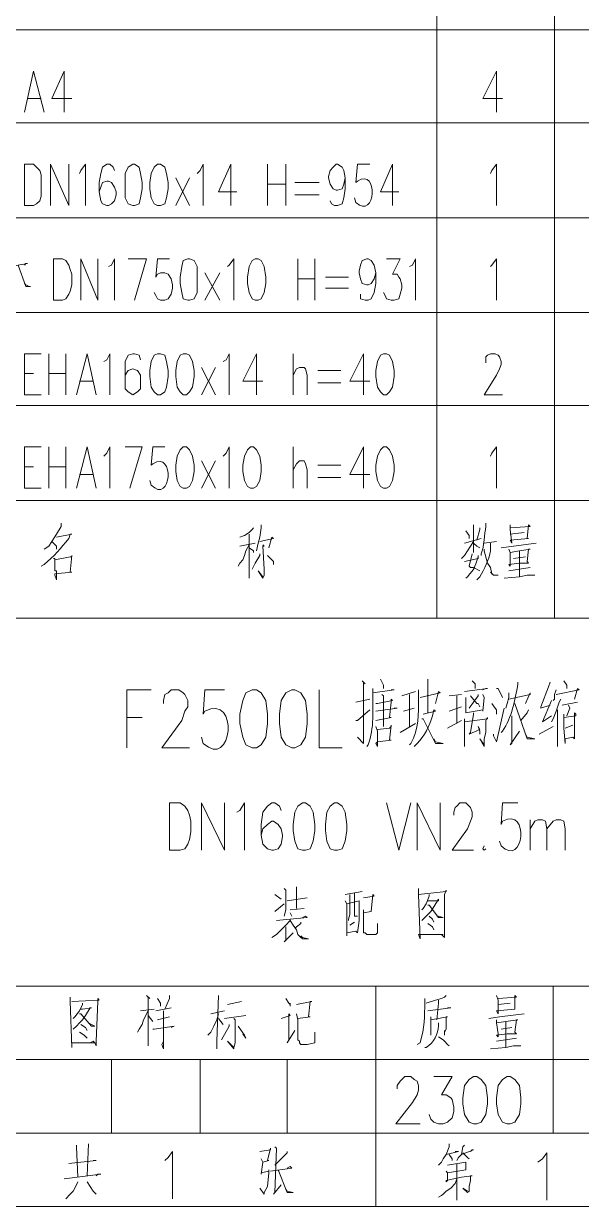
# Model space of a CAD drawing. Header units: millimetres. Extents: x 0 to 819, y 0 to 1152.
# Drawn here: x 652.6 to 718.3, y 14.4 to 153.7 of the extents above; entities that cross this region are included whole.
import ezdxf

# ---------------------------------------------------------------- set-up
doc = ezdxf.new("R2010")
doc.units = ezdxf.units.MM
doc.layers.add('1', color=7, linetype='Continuous')

msp = doc.modelspace()

# ---------------------------------------------------------------- linework, layer by layer
at = {"layer": '1', "color": 0, "lineweight": 18}
for points in [[(819, 14.361732), (43.56, 14.361732), (43.56, 1151.601732), (819, 1151.601732), (819, 14.361732)], [(569.34, 83.661732), (819, 83.661732)], [(569.34, 83.661732), (819, 83.661732)]]:
    msp.add_lwpolyline(points, dxfattribs=at)
at = {"layer": '1', "color": 0, "lineweight": 9}
for points in [[(701.28, 152.961732), (701.28, 164.121732)], [(715.14, 152.961732), (715.14, 164.121732)], [(819.18, 152.961732), (569.34, 152.961732)], [(819.18, 152.961732), (569.34, 152.961732)], [(701.28, 141.981732), (701.28, 152.961732)], [(715.14, 141.981732), (715.14, 152.961732)], [(652.68, 143.241732), (653.76, 148.101732), (655.02, 143.241732)], [(657.36, 148.101732), (655.92, 144.861732), (658.26, 144.861732)], [(657.36, 148.101732), (657.36, 143.241732)], [(708.3, 148.101732), (706.68, 144.861732), (709.02, 144.861732)], [(708.3, 148.101732), (708.3, 143.241732)], [(653.04, 144.861732), (654.66, 144.861732)], [(819.18, 141.981732), (569.34, 141.981732)], [(819.18, 141.981732), (569.34, 141.981732)], [(701.28, 130.821732), (701.28, 141.981732)], [(715.14, 130.821732), (715.14, 141.981732)], [(652.68, 132.261732), (652.68, 137.121732), (653.76, 137.121732), (654.12, 136.761732), (654.48, 136.401732), (654.66, 135.861732), (654.66, 135.141732), (654.66, 134.061732), (654.66, 133.341732), (654.48, 132.801732), (654.12, 132.441732), (653.76, 132.261732), (652.68, 132.261732)], [(655.74, 132.261732), (655.74, 137.121732), (657.9, 132.261732), (657.9, 137.121732)], [(659.16, 136.041732), (659.34, 136.401732), (659.88, 137.121732), (659.88, 132.261732)], [(663.3, 136.401732), (663.12, 136.761732), (662.76, 137.121732), (662.4, 137.121732), (661.86, 136.761732), (661.68, 136.041732), (661.5, 134.961732), (661.5, 133.881732), (661.68, 132.801732), (661.86, 132.441732), (662.4, 132.261732), (662.58, 132.261732), (662.94, 132.441732), (663.3, 132.801732), (663.48, 133.521732), (663.48, 133.881732), (663.3, 134.421732), (662.94, 134.961732), (662.58, 135.141732), (662.4, 135.141732), (661.86, 134.961732), (661.68, 134.421732), (661.5, 133.881732)], [(665.46, 137.121732), (664.92, 136.761732), (664.56, 136.041732), (664.56, 134.961732), (664.56, 134.241732), (664.56, 133.161732), (664.92, 132.441732), (665.46, 132.261732), (665.64, 132.261732), (666.18, 132.441732), (666.36, 133.161732), (666.54, 134.241732), (666.54, 134.961732), (666.36, 136.041732), (666.18, 136.761732), (665.64, 137.121732), (665.46, 137.121732)], [(668.34, 137.121732), (667.98, 136.761732), (667.62, 136.041732), (667.44, 134.961732), (667.44, 134.241732), (667.62, 133.161732), (667.98, 132.441732), (668.34, 132.261732), (668.7, 132.261732), (669.24, 132.441732), (669.42, 133.161732), (669.6, 134.241732), (669.6, 134.961732), (669.42, 136.041732), (669.24, 136.761732), (668.7, 137.121732), (668.34, 137.121732)], [(673.02, 136.041732), (673.38, 136.401732), (673.74, 137.121732), (673.74, 132.261732)], [(676.98, 137.121732), (675.54, 133.881732), (677.7, 133.881732)], [(676.98, 137.121732), (676.98, 132.261732)], [(681.3, 132.261732), (681.3, 137.121732)], [(683.46, 137.121732), (683.46, 132.261732)], [(690.48, 135.501732), (690.3, 134.781732), (690.12, 134.241732), (689.58, 134.061732), (689.4, 134.061732), (689.04, 134.241732), (688.68, 134.781732), (688.5, 135.501732), (688.5, 135.681732), (688.68, 136.401732), (689.04, 136.761732), (689.4, 137.121732), (689.58, 137.121732), (690.12, 136.761732), (690.3, 136.401732), (690.48, 135.501732), (690.48, 134.241732), (690.3, 133.161732), (690.12, 132.441732), (689.58, 132.261732), (689.22, 132.261732), (688.86, 132.441732), (688.68, 132.801732)], [(696.06, 137.121732), (694.62, 133.881732), (696.78, 133.881732)], [(696.06, 137.121732), (696.06, 132.261732)], [(707.58, 136.041732), (707.76, 136.401732), (708.3, 137.121732), (708.3, 132.261732)], [(670.5, 132.261732), (672.12, 135.501732)], [(672.12, 132.261732), (670.5, 135.501732)], [(681.3, 134.781732), (683.46, 134.781732)], [(684.54, 134.961732), (687.42, 134.961732)], [(684.54, 133.521732), (687.42, 133.521732)], [(819.18, 130.821732), (569.34, 130.821732)], [(819.18, 130.821732), (569.34, 130.821732)], [(701.28, 119.661732), (701.28, 130.821732)], [(715.14, 119.661732), (715.14, 130.821732)], [(651.06, 125.061732), (653.04, 125.421732), (652.86, 125.421732), (652.68, 125.241732)], [(656.1, 121.101732), (656.1, 125.961732), (657.18, 125.961732), (657.54, 125.781732), (657.9, 125.241732), (658.08, 124.701732), (658.26, 124.161732), (658.26, 122.901732), (658.08, 122.181732), (657.9, 121.821732), (657.54, 121.281732), (657.18, 121.101732), (656.1, 121.101732)], [(659.34, 121.101732), (659.34, 125.961732), (661.32, 121.101732), (661.32, 125.961732)], [(662.58, 125.061732), (662.94, 125.241732), (663.3, 125.961732), (663.3, 121.101732)], [(664.92, 125.961732), (667.08, 125.961732), (665.64, 121.101732)], [(669.78, 125.961732), (668.34, 125.961732), (668.16, 123.801732), (668.34, 124.161732), (668.7, 124.341732), (669.24, 124.341732), (669.6, 124.161732), (669.96, 123.621732), (670.14, 122.901732), (670.14, 122.541732), (669.96, 121.821732), (669.6, 121.281732), (669.24, 121.101732), (668.7, 121.101732), (668.34, 121.281732), (668.16, 121.641732), (667.98, 122.001732)], [(671.94, 125.961732), (671.4, 125.781732), (671.22, 125.061732), (671.04, 123.801732), (671.04, 123.081732), (671.22, 122.001732), (671.4, 121.281732), (671.94, 121.101732), (672.12, 121.101732), (672.66, 121.281732), (673.02, 122.001732), (673.02, 123.081732), (673.02, 123.801732), (673.02, 125.061732), (672.66, 125.781732), (672.12, 125.961732), (671.94, 125.961732)], [(676.62, 125.061732), (676.8, 125.241732), (677.34, 125.961732), (677.34, 121.101732)], [(679.86, 125.961732), (679.5, 125.781732), (679.14, 125.061732), (678.96, 123.801732), (678.96, 123.081732), (679.14, 122.001732), (679.5, 121.281732), (679.86, 121.101732), (680.22, 121.101732), (680.58, 121.281732), (680.94, 122.001732), (681.12, 123.081732), (681.12, 123.801732), (680.94, 125.061732), (680.58, 125.781732), (680.22, 125.961732), (679.86, 125.961732)], [(684.9, 121.101732), (684.9, 125.961732)], [(686.88, 125.961732), (686.88, 121.101732)], [(694.08, 124.341732), (693.9, 123.621732), (693.54, 123.081732), (693.18, 122.901732), (693, 122.901732), (692.46, 123.081732), (692.28, 123.621732), (692.1, 124.341732), (692.1, 124.521732), (692.28, 125.241732), (692.46, 125.781732), (693, 125.961732), (693.18, 125.961732), (693.54, 125.781732), (693.9, 125.241732), (694.08, 124.341732), (694.08, 123.081732), (693.9, 122.001732), (693.54, 121.281732), (693.18, 121.101732), (692.82, 121.101732), (692.28, 121.281732), (692.28, 121.821732)], [(695.34, 125.961732), (696.96, 125.961732), (696.06, 124.161732), (696.6, 124.161732), (696.78, 123.801732), (696.96, 123.621732), (697.14, 122.901732), (697.14, 122.541732), (696.96, 121.821732), (696.78, 121.281732), (696.24, 121.101732), (695.88, 121.101732), (695.34, 121.281732), (695.16, 121.641732), (694.98, 122.001732)], [(698.04, 125.061732), (698.4, 125.241732), (698.76, 125.961732), (698.76, 121.101732)], [(707.58, 125.061732), (707.76, 125.241732), (708.3, 125.961732), (708.3, 121.101732)], [(651.96, 125.241732), (652.86, 122.721732), (653.4, 122.721732), (653.22, 122.721732), (652.86, 122.901732), (652.68, 123.081732)], [(673.92, 121.101732), (675.72, 124.341732)], [(675.72, 121.101732), (673.92, 124.341732)], [(684.9, 123.621732), (686.88, 123.621732)], [(688.14, 123.801732), (690.84, 123.801732)], [(688.14, 122.541732), (690.84, 122.541732)], [(819.18, 119.661732), (569.34, 119.661732)], [(819.18, 119.661732), (569.34, 119.661732)], [(701.28, 108.681732), (701.28, 119.661732)], [(715.14, 108.681732), (715.14, 119.661732)], [(652.68, 109.941732), (652.68, 114.801732), (654.66, 114.801732)], [(655.56, 109.941732), (655.56, 114.801732)], [(657.54, 114.801732), (657.54, 109.941732)], [(658.8, 109.941732), (660.06, 114.801732), (661.14, 109.941732)], [(662.04, 113.901732), (662.4, 114.081732), (662.76, 114.801732), (662.76, 109.941732)], [(666.36, 114.081732), (666.18, 114.621732), (665.64, 114.801732), (665.46, 114.801732), (664.92, 114.621732), (664.56, 113.901732), (664.56, 112.821732), (664.56, 111.561732), (664.56, 110.661732), (664.92, 110.301732), (665.46, 109.941732), (665.46, 109.941732), (666, 110.301732), (666.36, 110.661732), (666.36, 111.381732), (666.36, 111.561732), (666.36, 112.281732), (666, 112.821732), (665.46, 113.001732), (665.46, 113.001732), (664.92, 112.821732), (664.56, 112.281732), (664.56, 111.561732)], [(668.34, 114.801732), (667.98, 114.621732), (667.62, 113.901732), (667.44, 112.821732), (667.44, 112.101732), (667.62, 110.841732), (667.98, 110.301732), (668.34, 109.941732), (668.7, 109.941732), (669.24, 110.301732), (669.42, 110.841732), (669.6, 112.101732), (669.6, 112.821732), (669.42, 113.901732), (669.24, 114.621732), (668.7, 114.801732), (668.34, 114.801732)], [(671.4, 114.801732), (671.04, 114.621732), (670.68, 113.901732), (670.5, 112.821732), (670.5, 112.101732), (670.68, 110.841732), (671.04, 110.301732), (671.4, 109.941732), (671.76, 109.941732), (672.12, 110.301732), (672.48, 110.841732), (672.66, 112.101732), (672.66, 112.821732), (672.48, 113.901732), (672.12, 114.621732), (671.76, 114.801732), (671.4, 114.801732)], [(676.08, 113.901732), (676.44, 114.081732), (676.8, 114.801732), (676.8, 109.941732)], [(680.04, 114.801732), (678.42, 111.561732), (680.76, 111.561732)], [(680.04, 114.801732), (680.04, 109.941732)], [(684.36, 109.941732), (684.36, 114.801732)], [(692.64, 114.801732), (691.02, 111.561732), (693.36, 111.561732)], [(692.64, 114.801732), (692.64, 109.941732)], [(694.98, 114.801732), (694.62, 114.621732), (694.26, 113.901732), (694.08, 112.821732), (694.08, 112.101732), (694.26, 110.841732), (694.62, 110.301732), (694.98, 109.941732), (695.34, 109.941732), (695.7, 110.301732), (696.06, 110.841732), (696.24, 112.101732), (696.24, 112.821732), (696.06, 113.901732), (695.7, 114.621732), (695.34, 114.801732), (694.98, 114.801732)], [(707.04, 113.721732), (707.04, 113.901732), (707.04, 114.441732), (707.22, 114.621732), (707.58, 114.801732), (708.12, 114.801732), (708.48, 114.621732), (708.66, 114.441732), (708.84, 113.901732), (708.84, 113.541732), (708.66, 113.001732), (708.3, 112.281732), (706.86, 109.941732), (709.02, 109.941732)], [(673.56, 109.941732), (675.18, 113.181732)], [(675.18, 109.941732), (673.56, 113.181732)], [(684.36, 112.281732), (684.72, 113.001732), (685.08, 113.181732), (685.62, 113.181732), (685.8, 113.001732), (685.98, 112.281732), (685.98, 109.941732)], [(652.68, 112.461732), (653.76, 112.461732)], [(655.56, 112.461732), (657.54, 112.461732)], [(659.16, 111.561732), (660.78, 111.561732)], [(687.24, 112.821732), (689.94, 112.821732)], [(687.24, 111.381732), (689.94, 111.381732)], [(819.18, 108.681732), (569.34, 108.681732)], [(819.18, 108.681732), (569.34, 108.681732)], [(652.68, 109.941732), (654.66, 109.941732)], [(701.28, 97.521732), (701.28, 108.681732)], [(715.14, 97.521732), (715.14, 108.681732)], [(652.68, 98.961732), (652.68, 103.821732), (654.66, 103.821732)], [(655.56, 98.961732), (655.56, 103.821732)], [(657.54, 103.821732), (657.54, 98.961732)], [(658.8, 98.961732), (660.06, 103.821732), (661.14, 98.961732)], [(662.04, 102.741732), (662.4, 103.101732), (662.76, 103.821732), (662.76, 98.961732)], [(664.56, 103.821732), (666.54, 103.821732), (665.1, 98.961732)], [(671.4, 103.821732), (671.04, 103.461732), (670.68, 102.741732), (670.5, 101.661732), (670.5, 100.941732), (670.68, 99.861732), (671.04, 99.141732), (671.4, 98.961732), (671.76, 98.961732), (672.12, 99.141732), (672.48, 99.861732), (672.66, 100.941732), (672.66, 101.661732), (672.48, 102.741732), (672.12, 103.461732), (671.76, 103.821732), (671.4, 103.821732)], [(676.08, 102.741732), (676.44, 103.101732), (676.8, 103.821732), (676.8, 98.961732)], [(679.32, 103.821732), (678.96, 103.461732), (678.6, 102.741732), (678.42, 101.661732), (678.42, 100.941732), (678.6, 99.861732), (678.96, 99.141732), (679.32, 98.961732), (679.68, 98.961732), (680.04, 99.141732), (680.4, 99.861732), (680.58, 100.941732), (680.58, 101.661732), (680.4, 102.741732), (680.04, 103.461732), (679.68, 103.821732), (679.32, 103.821732)], [(684.36, 98.961732), (684.36, 103.821732)], [(692.64, 103.821732), (691.02, 100.581732), (693.36, 100.581732)], [(692.64, 103.821732), (692.64, 98.961732)], [(694.98, 103.821732), (694.62, 103.461732), (694.26, 102.741732), (694.08, 101.661732), (694.08, 100.941732), (694.26, 99.861732), (694.62, 99.141732), (694.98, 98.961732), (695.34, 98.961732), (695.7, 99.141732), (696.06, 99.861732), (696.24, 100.941732), (696.24, 101.661732), (696.06, 102.741732), (695.7, 103.461732), (695.34, 103.821732), (694.98, 103.821732)], [(707.58, 102.741732), (707.76, 103.101732), (708.3, 103.821732), (708.3, 98.961732)], [(673.56, 98.961732), (675.18, 102.201732)], [(675.18, 98.961732), (673.56, 102.201732)], [(684.36, 101.121732), (684.72, 101.841732), (685.08, 102.201732), (685.62, 102.201732), (685.8, 101.841732), (685.98, 101.121732), (685.98, 98.961732)], [(652.68, 101.481732), (653.76, 101.481732)], [(655.56, 101.481732), (657.54, 101.481732)], [(659.16, 100.581732), (660.78, 100.581732)], [(687.24, 101.661732), (689.94, 101.661732)], [(652.68, 98.961732), (654.66, 98.961732)], [(687.24, 100.221732), (689.94, 100.221732)], [(819.18, 97.521732), (569.34, 97.521732)], [(701.28, 83.661732), (701.28, 97.521732)], [(715.14, 83.661732), (715.14, 97.521732)], [(657, 94.821732), (657, 94.461732), (656.46, 93.561732), (655.92, 92.661732), (655.56, 92.121732), (655.02, 91.761732)], [(679.68, 94.281732), (679.5, 94.101732), (679.14, 93.741732), (678.6, 93.381732), (678.06, 93.201732)], [(679.14, 93.561732), (679.14, 89.601732), (679.14, 88.341732), (679.14, 88.521732), (679.14, 89.061732)], [(680.58, 94.641732), (680.58, 94.281732), (680.4, 93.201732), (680.22, 92.481732), (680.04, 91.581732)], [(704.7, 93.921732), (705.06, 93.381732), (705.06, 93.021732)], [(705.6, 94.641732), (705.6, 94.281732), (705.6, 91.401732), (705.6, 91.761732), (705.6, 92.121732)], [(706.32, 94.281732), (706.32, 94.101732), (705.96, 92.841732)], [(709.92, 94.641732), (709.92, 94.101732), (710.1, 92.481732), (709.92, 92.841732), (712.08, 93.021732), (711.9, 93.021732), (712.08, 94.641732), (712.26, 94.461732), (709.92, 94.281732)], [(709.92, 93.561732), (711.54, 93.741732)], [(655.92, 92.661732), (656.1, 92.481732), (656.46, 92.121732), (656.46, 91.761732), (656.46, 92.121732)], [(679.14, 92.301732), (678.78, 91.581732), (678.6, 91.041732), (678.42, 90.501732), (678.06, 90.141732), (677.88, 89.781732)], [(678.06, 92.121732), (679.86, 92.481732)], [(680.76, 92.301732), (680.94, 92.121732), (680.76, 92.121732), (680.94, 89.421732), (680.94, 88.701732), (680.76, 88.341732), (680.22, 89.241732), (680.76, 88.521732)], [(680.4, 92.661732), (682.02, 93.021732), (681.84, 93.201732), (681.48, 91.941732)], [(705.6, 92.661732), (705.24, 92.121732), (704.88, 91.581732), (704.52, 91.041732), (704.16, 90.681732)], [(704.52, 92.481732), (706.5, 93.021732)], [(705.6, 92.481732), (705.96, 92.121732), (706.32, 91.941732)], [(706.86, 92.481732), (708.3, 92.661732)], [(708.84, 91.941732), (710.28, 92.121732), (712.98, 92.481732)], [(656.1, 90.681732), (656.28, 90.681732), (656.28, 89.241732), (656.46, 89.241732), (656.46, 88.161732), (656.28, 88.701732), (656.28, 88.881732), (658.26, 89.061732), (658.08, 89.061732), (658.26, 91.041732), (658.26, 90.861732), (658.08, 90.861732), (656.28, 90.501732)], [(679.14, 91.941732), (679.68, 91.581732), (679.68, 91.401732)], [(680.4, 91.221732), (680.4, 91.041732), (679.86, 90.141732), (679.5, 89.421732)], [(681.3, 91.041732), (682.02, 90.321732), (682.02, 89.961732)], [(705.42, 91.221732), (705.06, 89.781732), (705.24, 89.601732), (705.6, 89.601732), (706.32, 89.241732)], [(706.86, 91.761732), (706.86, 91.581732), (707.22, 90.141732), (707.58, 89.601732), (707.76, 88.881732), (707.94, 88.701732), (708.48, 88.701732), (707.94, 88.701732), (707.58, 89.061732)], [(709.74, 91.761732), (709.92, 91.401732), (709.92, 89.781732), (709.74, 89.961732), (711, 90.141732), (712.08, 90.141732), (711.9, 90.321732), (712.08, 91.761732), (712.26, 91.761732), (711, 91.581732), (709.92, 91.401732)], [(710.28, 90.681732), (711.72, 90.861732)], [(711, 91.581732), (711, 88.521732)], [(709.74, 89.241732), (712.26, 89.601732)], [(709.2, 88.341732), (711, 88.521732), (711.9, 88.701732), (712.8, 88.701732), (712.62, 88.701732), (712.08, 88.701732)], [(692.46, 76.281732), (692.82, 75.921732), (692.64, 76.101732), (692.64, 68.901732), (691.92, 69.621732)], [(694.62, 76.461732), (694.98, 75.741732), (694.98, 75.381732)], [(700.2, 76.461732), (700.2, 72.501732)], [(704.52, 75.021732), (707.22, 75.381732), (707.04, 75.381732), (706.68, 75.201732)], [(705.42, 76.281732), (705.78, 75.921732), (705.78, 75.381732)], [(708.3, 75.381732), (708.48, 75.381732), (708.66, 75.021732), (708.84, 74.661732), (709.02, 74.301732)], [(714.6, 76.101732), (714.42, 75.561732), (713.52, 73.221732), (713.52, 73.041732), (714.6, 73.401732)], [(715.32, 74.661732), (718.02, 75.201732), (717.84, 75.381732), (717.48, 74.121732)], [(716.22, 76.281732), (716.58, 75.741732), (716.58, 75.381732)], [(664.74, 68.361732), (664.74, 75.201732), (667.62, 75.201732)], [(669.06, 73.581732), (669.06, 73.941732), (669.24, 74.661732), (669.6, 74.841732), (669.96, 75.201732), (670.86, 75.201732), (671.4, 74.841732), (671.58, 74.661732), (671.94, 73.941732), (671.94, 73.221732), (671.58, 72.681732), (671.22, 71.601732), (668.88, 68.361732), (672.12, 68.361732)], [(679.5, 75.201732), (678.78, 74.841732), (678.42, 73.941732), (678.06, 72.321732), (678.06, 71.241732), (678.42, 69.621732), (678.78, 68.721732), (679.5, 68.361732), (680.04, 68.361732), (680.58, 68.721732), (681.12, 69.621732), (681.3, 71.241732), (681.3, 72.321732), (681.12, 73.941732), (680.58, 74.841732), (680.04, 75.201732), (679.5, 75.201732)], [(684.18, 75.201732), (683.46, 74.841732), (682.92, 73.941732), (682.74, 72.321732), (682.74, 71.241732), (682.92, 69.621732), (683.46, 68.721732), (684.18, 68.361732), (684.54, 68.361732), (685.26, 68.721732), (685.8, 69.621732), (685.98, 71.241732), (685.98, 72.321732), (685.8, 73.941732), (685.26, 74.841732), (684.54, 75.201732), (684.18, 75.201732)], [(687.42, 75.201732), (687.42, 68.361732), (690.12, 68.361732)], [(691.74, 73.761732), (693.36, 74.121732)], [(693.72, 74.841732), (696.24, 75.201732), (696.24, 75.201732), (695.88, 75.201732)], [(694.08, 73.581732), (694.26, 73.581732), (694.26, 73.581732), (696.06, 73.941732), (695.88, 74.121732), (695.88, 73.761732), (695.7, 71.961732), (695.88, 71.961732), (694.08, 71.601732)], [(694.8, 74.661732), (694.98, 74.481732), (694.98, 70.881732)], [(698.76, 75.021732), (697.14, 74.481732)], [(698.04, 74.661732), (698.04, 70.881732)], [(699.3, 74.301732), (701.64, 74.841732), (701.46, 75.021732), (701.1, 73.581732)], [(702.72, 74.481732), (704.16, 74.661732)], [(703.62, 71.241732), (703.62, 74.481732)], [(704.7, 74.301732), (704.7, 72.501732), (704.7, 72.501732), (706.68, 72.861732)], [(706.14, 74.661732), (706.14, 74.481732), (705.6, 73.761732), (705.06, 73.041732)], [(705.24, 74.481732), (705.96, 73.581732), (706.14, 73.581732), (706.32, 73.221732)], [(706.68, 74.661732), (706.86, 74.301732), (706.68, 72.681732)], [(709.74, 74.841732), (709.74, 74.301732), (709.56, 73.581732), (709.38, 73.041732)], [(709.74, 74.121732), (712.26, 74.661732), (712.26, 74.841732), (711.72, 73.581732)], [(714.78, 73.941732), (713.7, 71.421732), (713.7, 71.421732), (714.78, 72.141732)], [(715.86, 74.121732), (715.68, 73.761732), (715.32, 72.681732), (714.96, 71.781732), (714.78, 71.421732)], [(715.32, 75.201732), (715.14, 74.661732), (715.14, 74.121732), (714.96, 73.941732)], [(691.74, 71.601732), (691.92, 71.601732), (691.92, 71.601732), (693.36, 72.861732)], [(694.08, 72.681732), (696.6, 73.041732), (696.42, 73.041732), (696.24, 73.041732)], [(698.58, 73.041732), (698.58, 73.041732), (697.32, 72.681732)], [(704.16, 73.221732), (702.72, 72.681732)], [(705.6, 72.501732), (705.6, 72.321732), (705.24, 70.161732), (705.06, 69.981732), (706.32, 70.521732), (706.14, 70.881732), (706.32, 70.341732), (706.32, 69.981732)], [(707.76, 73.581732), (708.12, 73.041732), (708.3, 72.861732), (708.3, 72.501732), (708.3, 72.321732)], [(707.94, 69.981732), (707.94, 69.801732), (708.3, 69.081732), (709.2, 73.041732)], [(710.46, 73.581732), (711.9, 69.441732), (712.8, 69.441732), (711.9, 69.621732), (711.72, 69.981732)], [(712.08, 72.861732), (711.9, 72.501732), (711.18, 71.601732)], [(715.5, 72.861732), (715.5, 68.541732), (715.5, 69.081732), (715.5, 69.801732)], [(716.04, 73.401732), (717.84, 73.761732)], [(716.22, 72.321732), (716.22, 71.961732), (716.22, 70.701732), (716.4, 68.901732), (716.4, 69.441732), (717.3, 69.621732), (717.48, 69.441732), (717.48, 72.501732), (717.66, 72.321732), (717.66, 72.141732), (716.22, 71.961732)], [(716.76, 73.401732), (716.94, 73.041732), (716.58, 72.141732)], [(664.74, 71.961732), (666.54, 71.961732)], [(694.08, 70.881732), (694.26, 70.341732), (694.26, 68.541732), (694.08, 68.901732), (694.26, 69.081732), (695.88, 69.261732), (695.7, 69.261732), (695.88, 71.061732), (695.88, 70.881732), (695.7, 70.701732), (694.26, 70.521732)], [(696.96, 70.161732), (698.76, 71.241732)], [(699.48, 71.781732), (699.66, 71.781732), (701.1, 68.901732), (702, 68.901732), (701.1, 69.081732), (700.92, 69.441732)], [(702.54, 70.701732), (704.16, 71.601732)], [(704.52, 71.421732), (707.22, 71.781732), (707.22, 71.961732), (707.04, 71.601732), (707.04, 70.161732), (706.86, 69.441732), (706.86, 68.901732), (706.86, 68.541732), (706.32, 69.441732), (706.86, 68.721732)], [(704.52, 71.781732), (704.52, 68.541732), (704.52, 68.901732), (704.52, 69.441732)], [(710.1, 72.141732), (710.1, 71.781732), (710.1, 68.901732), (709.92, 68.721732), (711, 70.341732)], [(716.4, 70.701732), (717.3, 71.061732)], [(713.34, 69.981732), (714.96, 70.881732)], [(669.78, 56.301732), (669.78, 61.881732), (671.04, 61.881732), (671.58, 61.521732), (671.94, 60.981732), (672.12, 60.441732), (672.3, 59.721732), (672.3, 58.461732), (672.12, 57.561732), (671.94, 57.021732), (671.58, 56.481732), (671.04, 56.301732), (669.78, 56.301732)], [(673.56, 56.301732), (673.56, 61.881732), (676.26, 56.301732), (676.26, 61.881732)], [(677.7, 60.801732), (678.06, 60.981732), (678.6, 61.881732), (678.6, 56.301732)], [(682.92, 60.981732), (682.74, 61.521732), (682.2, 61.881732), (681.84, 61.881732), (681.3, 61.521732), (680.76, 60.801732), (680.58, 59.361732), (680.58, 58.101732), (680.76, 57.021732), (681.3, 56.481732), (681.84, 56.301732), (682.02, 56.301732), (682.56, 56.481732), (682.92, 57.021732), (683.1, 57.921732), (683.1, 58.101732), (682.92, 58.821732), (682.56, 59.361732), (682.02, 59.721732), (681.84, 59.721732), (681.3, 59.361732), (680.76, 58.821732), (680.58, 58.101732)], [(685.44, 61.881732), (684.9, 61.521732), (684.54, 60.801732), (684.36, 59.361732), (684.36, 58.641732), (684.54, 57.381732), (684.9, 56.481732), (685.44, 56.301732), (685.8, 56.301732), (686.34, 56.481732), (686.7, 57.381732), (686.88, 58.641732), (686.88, 59.361732), (686.7, 60.801732), (686.34, 61.521732), (685.8, 61.881732), (685.44, 61.881732)], [(689.22, 61.881732), (688.68, 61.521732), (688.32, 60.801732), (688.14, 59.361732), (688.14, 58.641732), (688.32, 57.381732), (688.68, 56.481732), (689.22, 56.301732), (689.58, 56.301732), (690.12, 56.481732), (690.48, 57.381732), (690.66, 58.641732), (690.66, 59.361732), (690.48, 60.801732), (690.12, 61.521732), (689.58, 61.881732), (689.22, 61.881732)], [(695.34, 61.881732), (696.78, 56.301732), (698.22, 61.881732)], [(698.94, 56.301732), (698.94, 61.881732), (701.64, 56.301732), (701.64, 61.881732)], [(703.26, 60.441732), (703.26, 60.801732), (703.44, 61.341732), (703.62, 61.521732), (703.98, 61.881732), (704.7, 61.881732), (705.06, 61.521732), (705.24, 61.341732), (705.42, 60.801732), (705.42, 60.261732), (705.24, 59.721732), (704.88, 58.821732), (703.08, 56.301732), (705.6, 56.301732)], [(712.26, 56.301732), (712.26, 59.901732)], [(712.26, 58.821732), (712.8, 59.721732), (713.16, 59.901732), (713.7, 59.901732), (714.06, 59.721732), (714.24, 58.821732), (714.24, 56.301732)], [(714.24, 58.821732), (714.96, 59.721732), (715.32, 59.901732), (715.86, 59.901732), (716.22, 59.721732), (716.4, 58.821732), (716.4, 56.301732)], [(706.86, 56.841732), (706.68, 56.481732), (706.86, 56.301732), (707.04, 56.481732)], [(683.28, 51.801732), (683.46, 51.621732), (683.46, 51.621732), (683.46, 49.281732), (683.28, 48.561732)], [(684.72, 51.981732), (684.72, 51.801732), (684.72, 51.801732), (684.72, 49.461732)], [(699.12, 51.801732), (699.12, 51.081732), (699.3, 45.861732), (699.12, 46.401732), (702, 46.401732), (701.64, 46.401732), (701.28, 46.401732)], [(699.12, 51.081732), (702.36, 51.441732), (702.36, 51.621732), (702.18, 51.081732), (702.18, 46.581732), (702.18, 46.041732), (701.82, 46.401732)], [(682.2, 51.081732), (682.92, 50.541732)], [(683.64, 50.361732), (685.98, 50.721732)], [(690.48, 51.081732), (692.46, 51.441732)], [(690.48, 50.361732), (690.66, 50.001732), (690.66, 48.201732), (690.66, 46.221732), (690.66, 46.581732), (691.74, 46.761732), (691.92, 46.581732), (692.1, 48.021732), (692.1, 50.361732), (692.1, 50.361732), (690.66, 50.001732)], [(691.02, 51.081732), (691.02, 49.281732), (691.02, 48.741732), (690.84, 48.201732), (690.84, 48.021732)], [(691.56, 51.261732), (691.56, 48.741732), (691.56, 48.561732), (691.92, 48.561732)], [(692.64, 50.721732), (693.9, 50.901732), (693.72, 51.081732), (693.54, 49.101732), (693.54, 49.101732), (692.64, 48.921732), (692.64, 49.281732), (692.64, 48.741732), (692.64, 47.481732), (692.64, 47.121732), (692.64, 46.761732), (692.64, 46.581732), (692.82, 46.581732), (693, 46.401732), (694.08, 46.401732), (694.26, 46.581732), (694.26, 46.581732), (694.26, 47.661732), (694.26, 46.581732)], [(700.38, 51.081732), (700.38, 50.901732), (700.02, 50.001732), (699.66, 49.461732), (699.48, 49.281732)], [(700.2, 50.361732), (700.38, 50.361732), (701.46, 50.361732), (701.46, 50.541732), (700.92, 49.641732), (700.56, 49.101732), (700.2, 48.741732), (699.84, 48.381732), (699.48, 48.021732)], [(682.2, 49.101732), (683.28, 50.001732)], [(684, 49.281732), (685.62, 49.461732)], [(684, 48.921732), (684.18, 48.561732)], [(700.2, 49.821732), (700.38, 49.821732), (701.46, 48.381732), (702, 48.381732), (701.46, 48.561732), (701.28, 48.561732)], [(684, 48.201732), (684, 48.021732), (683.46, 47.481732), (682.92, 46.941732), (682.38, 46.401732), (681.84, 46.041732)], [(682.38, 48.021732), (685.98, 48.381732), (685.8, 48.561732), (685.44, 48.381732)], [(684, 48.021732), (684.36, 47.481732), (684.72, 46.941732), (684.9, 46.401732), (685.26, 46.041732), (685.44, 45.861732), (686.16, 45.861732), (685.44, 46.041732), (685.26, 46.221732)], [(685.26, 47.841732), (685.26, 47.661732), (684.54, 47.121732)], [(691.56, 47.841732), (691.02, 47.481732)], [(700.2, 47.661732), (700.74, 47.301732), (700.92, 46.941732)], [(700.38, 48.561732), (700.74, 48.201732), (700.92, 47.841732)], [(683.46, 47.301732), (683.46, 46.941732), (683.46, 45.681732), (683.28, 45.501732), (684.36, 46.581732)], [(569.34, 40.281732), (735.66, 40.281732)], [(658.08, 39.021732), (658.08, 38.481732), (658.26, 33.081732), (658.26, 33.621732), (660.96, 33.621732), (660.78, 33.801732), (660.42, 33.621732)], [(667.08, 39.201732), (667.44, 38.841732), (667.26, 39.021732), (667.26, 33.261732), (667.26, 34.161732)], [(669.78, 39.201732), (669.78, 38.841732), (669.24, 37.581732)], [(675.54, 39.201732), (675.36, 33.801732), (675.36, 32.901732), (675.36, 33.441732), (675.36, 33.981732)], [(694.08, 40.281732), (694.08, 14.361732)], [(702.36, 39.201732), (702.18, 39.021732), (701.82, 38.841732), (701.1, 38.661732), (700.02, 38.301732)], [(708.3, 39.201732), (708.48, 38.661732), (708.48, 37.041732), (708.3, 37.401732), (710.46, 37.581732), (710.46, 37.581732), (710.46, 39.201732), (710.64, 39.021732), (708.48, 38.841732)], [(714.96, 23.001732), (714.96, 40.281732)], [(658.26, 38.481732), (661.5, 38.661732), (661.32, 38.841732), (661.32, 38.481732), (661.14, 33.801732), (661.14, 33.261732), (660.96, 33.621732)], [(659.52, 38.301732), (659.52, 38.121732), (659.16, 37.401732), (658.62, 36.681732), (658.44, 36.501732)], [(659.34, 37.581732), (659.52, 37.581732), (660.6, 37.761732), (660.42, 37.761732), (659.88, 36.861732), (659.52, 36.321732), (659.16, 35.961732), (658.8, 35.601732), (658.44, 35.241732)], [(668.16, 37.401732), (669.96, 37.761732)], [(668.34, 38.841732), (668.7, 38.301732), (668.7, 37.941732)], [(676.62, 38.121732), (678.24, 38.481732)], [(683.46, 38.841732), (683.82, 38.301732), (684, 38.121732), (684, 37.941732), (684, 38.301732)], [(684.72, 38.121732), (686.52, 38.481732), (686.34, 38.481732), (686.16, 36.681732), (686.34, 36.681732), (684.9, 36.501732)], [(700.2, 37.401732), (702.9, 37.761732), (702.72, 37.761732), (702.54, 37.761732)], [(701.46, 38.661732), (701.46, 38.301732), (701.28, 36.321732)], [(708.48, 38.121732), (709.92, 38.301732)], [(659.16, 37.041732), (659.34, 37.041732), (660.6, 35.601732), (660.96, 35.601732), (660.6, 35.781732), (660.24, 35.961732)], [(667.26, 37.401732), (666.72, 36.321732), (666.54, 35.781732), (666.18, 35.241732), (666, 34.881732)], [(666.36, 37.401732), (667.98, 37.581732)], [(667.26, 36.861732), (667.8, 36.141732)], [(668.34, 36.321732), (669.78, 36.681732)], [(669.06, 37.401732), (669.06, 32.901732), (668.88, 33.441732), (669.06, 33.801732)], [(675.54, 37.041732), (675.36, 36.321732), (675, 35.601732), (674.64, 34.881732), (674.28, 34.521732)], [(674.64, 37.041732), (676.26, 37.401732)], [(675.54, 36.501732), (676.08, 35.781732)], [(676.26, 36.501732), (678.78, 36.861732)], [(677.34, 36.501732), (677.52, 36.321732), (677.52, 33.621732), (677.34, 33.081732), (677.34, 32.901732), (676.62, 33.801732), (677.34, 33.081732)], [(682.92, 36.501732), (684, 36.861732), (683.82, 37.041732), (683.82, 33.981732), (683.64, 33.621732), (684.54, 35.061732)], [(684.72, 37.041732), (684.9, 36.321732), (684.9, 33.981732), (685.08, 33.801732), (685.08, 33.621732), (685.26, 33.441732), (685.62, 33.441732), (685.98, 33.441732), (686.88, 33.621732), (686.88, 34.881732), (686.88, 33.621732)], [(700.56, 36.681732), (700.56, 36.321732), (700.56, 34.521732), (700.56, 34.701732), (700.56, 35.061732)], [(700.56, 36.321732), (702.54, 36.681732), (702.36, 36.681732), (702.36, 36.141732), (702.36, 35.241732), (702.18, 34.881732), (702.18, 34.521732), (702.18, 34.881732), (702.18, 35.061732)], [(707.4, 36.501732), (708.66, 36.681732), (711.54, 37.041732)], [(708.3, 36.321732), (708.3, 35.961732), (708.48, 34.701732), (708.48, 34.341732), (708.3, 34.521732), (709.56, 34.701732), (710.64, 34.701732), (710.46, 34.881732), (710.64, 36.321732), (710.82, 36.321732), (709.38, 36.141732), (708.3, 35.961732)], [(659.16, 34.881732), (659.7, 34.521732), (660.06, 34.161732)], [(659.34, 35.781732), (659.88, 35.421732), (660.06, 35.061732)], [(667.8, 35.241732), (667.98, 35.241732), (670.32, 35.601732), (670.32, 35.601732), (669.96, 35.421732)], [(676.8, 35.781732), (676.8, 35.601732), (675.9, 33.981732)], [(677.88, 35.601732), (678.6, 34.521732), (678.78, 34.161732), (678.42, 34.701732)], [(708.84, 35.241732), (710.1, 35.421732)], [(709.38, 36.141732), (709.38, 33.081732)], [(701.46, 34.341732), (702, 33.981732), (702.18, 33.801732), (702.54, 33.441732), (702.72, 33.261732)], [(708.3, 33.801732), (710.64, 34.161732)], [(707.58, 32.901732), (709.38, 33.081732), (710.28, 33.261732), (711.18, 33.261732), (711.18, 33.261732), (710.46, 33.261732)], [(569.34, 31.641732), (735.66, 31.641732)], [(662.94, 23.001732), (662.94, 31.641732)], [(673.38, 23.001732), (673.38, 31.641732)], [(683.64, 23.001732), (683.64, 31.641732)], [(696.6, 28.221732), (696.6, 28.581732), (696.96, 29.121732), (697.14, 29.301732), (697.5, 29.661732), (698.22, 29.661732), (698.58, 29.301732), (698.94, 29.121732), (699.12, 28.581732), (699.12, 28.041732), (698.94, 27.501732), (698.4, 26.601732), (696.42, 24.081732), (699.3, 24.081732)], [(700.92, 29.661732), (703.08, 29.661732), (701.82, 27.501732), (702.36, 27.501732), (702.9, 27.141732), (703.08, 26.961732), (703.26, 26.061732), (703.26, 25.521732), (703.08, 24.801732), (702.54, 24.261732), (702, 24.081732), (701.46, 24.081732), (700.92, 24.261732), (700.56, 24.621732), (700.38, 25.161732)], [(705.6, 29.661732), (705.06, 29.301732), (704.52, 28.581732), (704.34, 27.141732), (704.34, 26.421732), (704.52, 25.161732), (705.06, 24.261732), (705.6, 24.081732), (705.96, 24.081732), (706.5, 24.261732), (707.04, 25.161732), (707.22, 26.421732), (707.22, 27.141732), (707.04, 28.581732), (706.5, 29.301732), (705.96, 29.661732), (705.6, 29.661732)], [(709.56, 29.661732), (709.02, 29.301732), (708.48, 28.581732), (708.3, 27.141732), (708.3, 26.421732), (708.48, 25.161732), (709.02, 24.261732), (709.56, 24.081732), (709.92, 24.081732), (710.46, 24.261732), (711, 25.161732), (711.18, 26.421732), (711.18, 27.141732), (711, 28.581732), (710.46, 29.301732), (709.92, 29.661732), (709.56, 29.661732)], [(569.34, 23.001732), (735.66, 23.001732)], [(658.8, 21.561732), (658.8, 21.381732), (658.98, 17.781732)], [(660.24, 21.741732), (660.06, 17.961732)], [(680.4, 20.841732), (681.66, 21.021732), (681.66, 21.201732), (681.3, 19.761732), (681.48, 19.761732), (680.76, 19.581732), (680.58, 19.941732), (680.76, 19.581732), (680.58, 18.141732), (680.58, 18.321732), (681.48, 18.501732), (681.48, 18.681732), (681.48, 18.321732), (681.3, 16.701732), (681.12, 16.341732), (680.94, 15.981732), (680.94, 15.801732), (680.4, 16.521732), (680.94, 15.801732), (680.94, 15.981732)], [(682.2, 21.381732), (682.38, 21.201732), (682.38, 21.201732), (682.2, 15.981732), (682.02, 15.801732), (682.92, 16.881732)], [(702.72, 21.741732), (702.72, 21.381732), (702.36, 20.481732), (702, 19.941732), (701.82, 19.581732), (701.46, 19.221732)], [(704.52, 21.561732), (704.34, 21.381732), (704.16, 20.481732), (703.8, 20.121732), (703.62, 19.761732)], [(704.16, 20.481732), (705.6, 21.021732), (705.42, 21.021732), (705.24, 20.841732)], [(657.9, 19.401732), (661.14, 19.761732), (661.14, 19.761732), (660.78, 19.761732)], [(669.24, 19.761732), (669.6, 20.121732), (670.14, 20.841732), (670.14, 15.261732)], [(683.64, 20.841732), (683.64, 20.661732), (682.2, 19.221732)], [(702.36, 20.481732), (703.8, 20.841732), (703.62, 20.841732), (703.44, 20.841732)], [(702.54, 19.221732), (704.7, 19.581732), (704.7, 19.581732), (704.7, 18.681732), (704.7, 18.681732), (702.54, 18.321732), (702.36, 18.501732), (702.54, 18.321732), (702.54, 17.421732), (702.36, 17.241732), (702.36, 17.421732), (704.16, 17.781732), (705.42, 17.961732), (705.24, 17.961732), (705.24, 17.421732), (705.06, 16.701732), (705.06, 16.161732), (704.88, 15.981732), (704.34, 16.521732), (704.88, 16.161732)], [(702.72, 20.481732), (703.08, 19.941732), (703.08, 19.761732)], [(704.34, 20.661732), (704.88, 20.121732), (705.06, 19.941732)], [(713.16, 19.581732), (713.7, 19.941732), (714.24, 20.661732), (714.24, 15.081732)], [(657.36, 17.601732), (661.68, 18.141732), (661.32, 18.141732), (661.14, 17.961732)], [(681.66, 18.501732), (684.18, 18.861732), (684, 19.041732), (683.64, 18.861732)], [(682.56, 18.681732), (683.64, 15.981732), (684.36, 15.981732), (683.64, 16.161732), (683.46, 16.341732)], [(703.62, 19.401732), (703.62, 15.801732), (703.62, 15.081732), (703.62, 15.441732), (703.62, 15.801732)], [(658.98, 17.241732), (658.8, 16.881732), (658.44, 16.161732), (658.08, 15.801732), (657.54, 15.261732)], [(660.06, 17.241732), (660.78, 16.161732), (661.14, 15.801732)], [(703.62, 17.601732), (703.44, 17.061732), (702.9, 16.521732), (702.36, 16.161732), (702, 15.801732), (701.82, 15.621732), (701.46, 15.441732)]]:
    msp.add_lwpolyline(points, dxfattribs=at)
for points, knots in [([(693.36, 137.121732), (693.36, 137.121732), (691.92, 137.121732), (691.92, 137.121732), (691.92, 137.121732), (691.74, 134.961732), (691.74, 134.961732), (691.74, 134.961732), (691.92, 135.141732), (691.92, 135.141732), (694.44, 136.761732), (694.08, 130.461732), (691.74, 132.621732), (691.74, 132.621732), (691.56, 133.161732), (691.56, 133.161732)], [0, 0, 0, 0, 1, 1, 1, 2, 2, 2, 3, 3, 3, 4, 4, 4, 5, 5, 5, 5]), ([(669.24, 103.821732), (669.24, 103.821732), (667.8, 103.821732), (667.8, 103.821732), (667.8, 103.821732), (667.62, 101.661732), (667.62, 101.661732), (667.62, 101.661732), (667.8, 101.841732), (667.8, 101.841732), (670.5, 103.461732), (669.96, 96.981732), (667.62, 99.321732), (667.62, 99.321732), (667.44, 99.861732), (667.44, 99.861732)], [0, 0, 0, 0, 1, 1, 1, 2, 2, 2, 3, 3, 3, 4, 4, 4, 5, 5, 5, 5]), ([(707.04, 94.821732), (707.04, 94.821732), (707.04, 94.461732), (707.04, 94.461732), (706.86, 93.561732), (706.86, 92.121732), (706.5, 91.221732), (706.5, 91.221732), (706.5, 91.041732), (706.5, 91.041732)], [0, 0, 0, 0, 1, 1, 1, 2, 2, 2, 3, 3, 3, 3]), ([(656.46, 93.201732), (656.46, 93.201732), (656.46, 93.201732), (656.46, 93.201732), (656.46, 93.201732), (658.26, 93.561732), (658.26, 93.561732), (658.26, 93.561732), (658.08, 93.561732), (658.08, 93.561732), (658.08, 93.561732), (657.9, 93.021732), (657.9, 93.021732), (657, 91.941732), (656.1, 90.861732), (655.02, 89.961732), (655.02, 89.961732), (654.66, 89.781732), (654.66, 89.781732)], [0, 0, 0, 0, 1, 1, 1, 2, 2, 2, 3, 3, 3, 4, 4, 4, 5, 5, 5, 6, 6, 6, 6]), ([(707.58, 92.481732), (707.58, 92.481732), (707.58, 91.581732), (707.58, 91.581732), (707.4, 90.501732), (706.86, 89.421732), (706.32, 88.521732), (706.32, 88.521732), (705.96, 88.161732), (705.96, 88.161732)], [0, 0, 0, 0, 1, 1, 1, 2, 2, 2, 3, 3, 3, 3]), ([(704.52, 90.321732), (704.52, 90.321732), (706.14, 90.681732), (706.14, 90.681732), (706.14, 90.681732), (706.14, 91.041732), (706.14, 91.041732), (706.14, 91.041732), (706.14, 90.861732), (706.14, 90.861732), (705.6, 89.421732), (705.78, 89.601732), (704.88, 88.521732), (704.88, 88.521732), (704.7, 88.341732), (704.7, 88.341732)], [0, 0, 0, 0, 1, 1, 1, 2, 2, 2, 3, 3, 3, 4, 4, 4, 5, 5, 5, 5]), ([(693.72, 75.381732), (693.72, 75.381732), (693.72, 74.841732), (693.72, 74.841732), (693.72, 72.861732), (693.9, 70.701732), (693.18, 68.721732), (693.18, 68.721732), (693, 68.541732), (693, 68.541732)], [0, 0, 0, 0, 1, 1, 1, 2, 2, 2, 3, 3, 3, 3]), ([(710.82, 76.101732), (710.82, 76.101732), (710.82, 75.921732), (710.82, 75.921732), (710.46, 73.941732), (710.1, 71.961732), (709.02, 70.341732), (709.02, 70.341732), (708.84, 70.161732), (708.84, 70.161732)], [0, 0, 0, 0, 1, 1, 1, 2, 2, 2, 3, 3, 3, 3]), ([(676.26, 75.201732), (676.26, 75.201732), (673.92, 75.201732), (673.92, 75.201732), (673.92, 75.201732), (673.74, 72.321732), (673.74, 72.321732), (673.74, 72.321732), (673.92, 72.681732), (673.92, 72.681732), (678.06, 74.841732), (677.16, 65.661732), (673.74, 68.901732), (673.74, 68.901732), (673.56, 69.621732), (673.56, 69.621732)], [0, 0, 0, 0, 1, 1, 1, 2, 2, 2, 3, 3, 3, 4, 4, 4, 5, 5, 5, 5]), ([(699.12, 75.201732), (699.12, 75.201732), (699.12, 74.121732), (699.12, 74.121732), (699.12, 72.501732), (699.12, 70.521732), (698.22, 68.901732), (698.22, 68.901732), (698.04, 68.721732), (698.04, 68.721732)], [0, 0, 0, 0, 1, 1, 1, 2, 2, 2, 3, 3, 3, 3]), ([(699.66, 72.321732), (699.66, 72.321732), (701.1, 72.681732), (701.1, 72.681732), (701.1, 72.681732), (700.92, 72.861732), (700.92, 72.861732), (700.92, 72.861732), (700.74, 72.141732), (700.74, 72.141732), (700.38, 70.881732), (699.84, 69.801732), (698.94, 68.901732), (698.94, 68.901732), (698.58, 68.541732), (698.58, 68.541732)], [0, 0, 0, 0, 1, 1, 1, 2, 2, 2, 3, 3, 3, 4, 4, 4, 5, 5, 5, 5]), ([(710.82, 61.881732), (710.82, 61.881732), (709.02, 61.881732), (709.02, 61.881732), (709.02, 61.881732), (708.84, 59.361732), (708.84, 59.361732), (708.84, 59.361732), (709.02, 59.721732), (709.02, 59.721732), (712.26, 61.521732), (711.54, 54.141732), (708.84, 56.841732), (708.84, 56.841732), (708.66, 57.381732), (708.66, 57.381732)], [0, 0, 0, 0, 1, 1, 1, 2, 2, 2, 3, 3, 3, 4, 4, 4, 5, 5, 5, 5]), ([(699.84, 38.841732), (699.84, 38.841732), (699.84, 38.481732), (699.84, 38.481732), (699.84, 36.681732), (699.84, 35.421732), (699.3, 33.621732), (699.3, 33.621732), (698.94, 33.441732), (698.94, 33.441732)], [0, 0, 0, 0, 1, 1, 1, 2, 2, 2, 3, 3, 3, 3]), ([(701.46, 35.961732), (701.46, 35.961732), (701.46, 35.601732), (701.46, 35.601732), (701.46, 34.701732), (700.92, 33.621732), (700.02, 33.081732), (700.02, 33.081732), (699.84, 33.081732), (699.84, 33.081732)], [0, 0, 0, 0, 1, 1, 1, 2, 2, 2, 3, 3, 3, 3])]:
    msp.add_open_spline(points, degree=3, knots=knots, dxfattribs=at)

doc.saveas('drawing.dxf')
